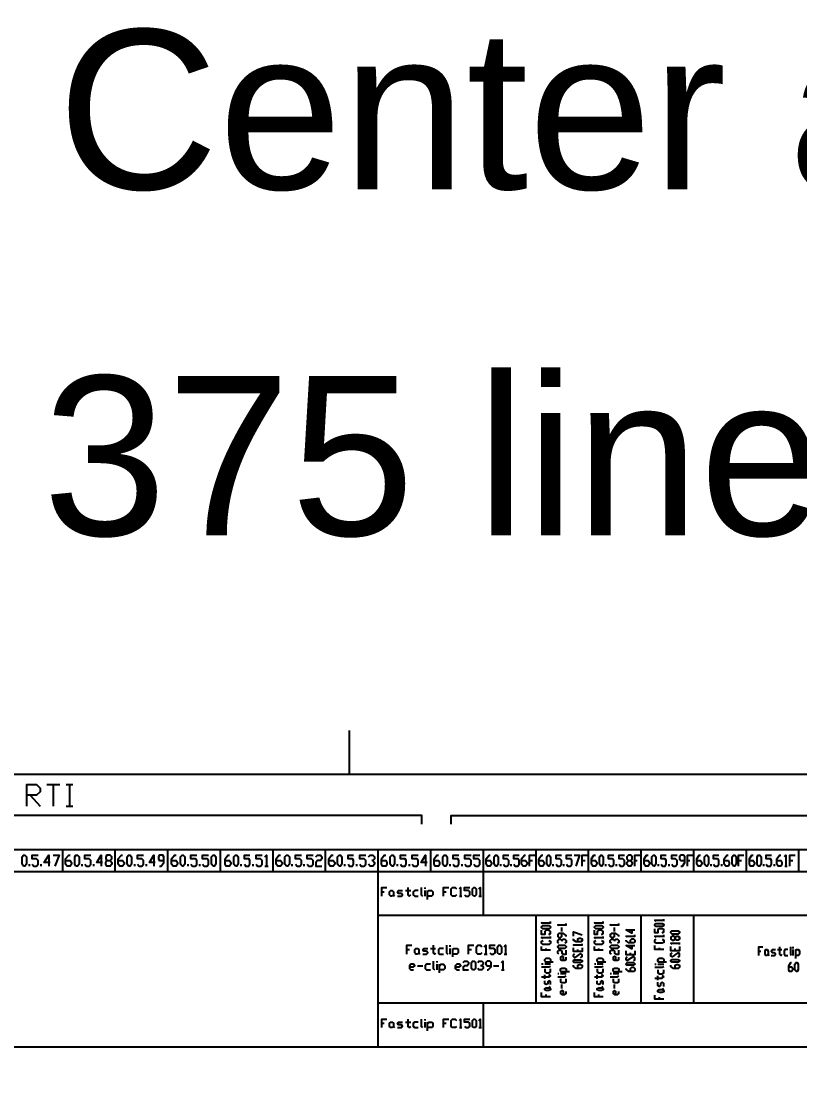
# Model space of a CAD drawing. Header units: millimetres. Extents: x -45 to 90, y -17 to 16.
# Drawn here: x 27.73 to 36.62, y 4.16 to 16.23 of the extents above; entities that cross this region are included whole.
import ezdxf

# ---------------------------------------------------------------- set-up
doc = ezdxf.new("R2010")
doc.units = ezdxf.units.MM
doc.layers.add('PDF_Geometry', color=7, linetype='Continuous')
doc.styles.get("Standard").update_dxf_attribs({"font": 'arial.ttf'})

msp = doc.modelspace()

# ---------------------------------------------------------------- linework, layer by layer
at = {"layer": 'PDF_Geometry', "lineweight": 25}
for points in [[(31.475, 8.137), (31.475, 7.637)], [(27.798, 7.275), (27.798, 7.523), (27.908, 7.523), (27.949, 7.481), (27.949, 7.44), (27.908, 7.399), (27.798, 7.399)], [(28.023, 7.523), (28.174, 7.523)], [(28.096, 7.523), (28.096, 7.275)], [(28.247, 7.523), (28.321, 7.523)], [(28.284, 7.523), (28.284, 7.275)], [(27.835, 7.399), (27.949, 7.275)], [(28.247, 7.275), (28.321, 7.275)], [(32.304, 7.069), (32.304, 7.17), (16.787, 7.17), (16.787, 7.069)], [(32.639, 7.069), (32.639, 7.17), (41.977, 7.17), (41.977, 7.069)], [(-3.599, 4.529), (-3.599, 6.78), (-0.601, 6.78), (-0.601, 6.528), (-4.199, 6.528), (-4.199, 4.529), (49.201, 4.529), (53.4, 4.529), (53.4, 4.282), (49.201, 4.282), (49.201, 4.529)], [(28.202, 6.78), (28.202, 6.528)], [(28.802, 6.78), (28.802, 6.528)], [(29.403, 6.78), (29.403, 6.528)], [(30.003, 6.78), (30.003, 6.528)], [(30.604, 6.78), (30.604, 6.528)], [(31.2, 6.78), (31.2, 6.528)], [(31.8, 6.78), (31.8, 6.528), (31.8, 4.529)], [(32.401, 6.78), (32.401, 6.528)], [(33.001, 6.78), (33.001, 6.028)], [(33.602, 6.78), (33.602, 6.528)], [(34.202, 6.78), (34.202, 6.528)], [(34.803, 6.78), (34.803, 6.528)], [(35.403, 6.78), (35.403, 6.528)], [(36.004, 6.78), (36.004, 6.528)], [(36.6, 6.78), (36.6, 6.528)], [(27.858, 6.615), (27.876, 6.592), (27.908, 6.592), (27.926, 6.615), (27.926, 6.656), (27.908, 6.674), (27.858, 6.674), (27.858, 6.716), (27.926, 6.716)], [(28.064, 6.633), (27.995, 6.633), (28.046, 6.716), (28.046, 6.592)], [(28.096, 6.716), (28.165, 6.716), (28.114, 6.592)], [(28.238, 6.656), (28.289, 6.656), (28.307, 6.633), (28.307, 6.615), (28.289, 6.592), (28.257, 6.592), (28.238, 6.615), (28.238, 6.674), (28.275, 6.716), (28.289, 6.716)], [(28.458, 6.615), (28.477, 6.592), (28.509, 6.592), (28.527, 6.615), (28.527, 6.656), (28.509, 6.674), (28.458, 6.674), (28.458, 6.716), (28.527, 6.716)], [(28.66, 6.633), (28.596, 6.633), (28.646, 6.716), (28.646, 6.592)], [(28.747, 6.656), (28.765, 6.633), (28.765, 6.615), (28.747, 6.592), (28.71, 6.592), (28.697, 6.615), (28.697, 6.633), (28.71, 6.656), (28.747, 6.656), (28.765, 6.674), (28.765, 6.697), (28.747, 6.716), (28.71, 6.716), (28.697, 6.697), (28.697, 6.674), (28.71, 6.656)], [(28.839, 6.656), (28.889, 6.656), (28.907, 6.633), (28.907, 6.615), (28.889, 6.592), (28.857, 6.592), (28.839, 6.615), (28.839, 6.674), (28.875, 6.716), (28.889, 6.716)], [(29.059, 6.615), (29.077, 6.592), (29.109, 6.592), (29.127, 6.615), (29.127, 6.656), (29.109, 6.674), (29.059, 6.674), (29.059, 6.716), (29.127, 6.716)], [(29.26, 6.633), (29.196, 6.633), (29.247, 6.716), (29.247, 6.592)], [(29.311, 6.592), (29.329, 6.592), (29.361, 6.633), (29.361, 6.697), (29.348, 6.716), (29.311, 6.716), (29.297, 6.697), (29.297, 6.674), (29.311, 6.656), (29.361, 6.656)], [(29.448, 6.656), (29.499, 6.656), (29.517, 6.633), (29.517, 6.615), (29.499, 6.592), (29.467, 6.592), (29.448, 6.615), (29.448, 6.674), (29.48, 6.716), (29.499, 6.716)], [(29.668, 6.615), (29.687, 6.592), (29.719, 6.592), (29.737, 6.615), (29.737, 6.656), (29.719, 6.674), (29.668, 6.674), (29.668, 6.716), (29.737, 6.716)], [(29.801, 6.615), (29.82, 6.592), (29.852, 6.592), (29.87, 6.615), (29.87, 6.656), (29.852, 6.674), (29.801, 6.674), (29.801, 6.716), (29.87, 6.716)], [(30.058, 6.656), (30.108, 6.656), (30.122, 6.633), (30.122, 6.615), (30.108, 6.592), (30.072, 6.592), (30.058, 6.615), (30.058, 6.674), (30.09, 6.716), (30.108, 6.716)], [(30.278, 6.615), (30.292, 6.592), (30.329, 6.592), (30.342, 6.615), (30.342, 6.656), (30.329, 6.674), (30.278, 6.674), (30.278, 6.716), (30.342, 6.716)], [(30.411, 6.615), (30.429, 6.592), (30.461, 6.592), (30.48, 6.615), (30.48, 6.656), (30.461, 6.674), (30.411, 6.674), (30.411, 6.716), (30.48, 6.716)], [(30.512, 6.697), (30.53, 6.716), (30.53, 6.592)], [(30.64, 6.656), (30.691, 6.656), (30.709, 6.633), (30.709, 6.615), (30.691, 6.592), (30.659, 6.592), (30.64, 6.615), (30.64, 6.674), (30.672, 6.716), (30.691, 6.716)], [(30.86, 6.615), (30.879, 6.592), (30.911, 6.592), (30.929, 6.615), (30.929, 6.656), (30.911, 6.674), (30.86, 6.674), (30.86, 6.716), (30.929, 6.716)], [(30.993, 6.615), (31.012, 6.592), (31.044, 6.592), (31.062, 6.615), (31.062, 6.656), (31.044, 6.674), (30.993, 6.674), (30.993, 6.716), (31.062, 6.716)], [(31.094, 6.697), (31.112, 6.716), (31.145, 6.716), (31.163, 6.697), (31.163, 6.674), (31.145, 6.656), (31.112, 6.656), (31.094, 6.633), (31.094, 6.592), (31.163, 6.592)], [(31.241, 6.656), (31.291, 6.656), (31.31, 6.633), (31.31, 6.615), (31.291, 6.592), (31.259, 6.592), (31.241, 6.615), (31.241, 6.674), (31.273, 6.716), (31.291, 6.716)], [(31.461, 6.615), (31.475, 6.592), (31.511, 6.592), (31.525, 6.615), (31.525, 6.656), (31.511, 6.674), (31.461, 6.674), (31.461, 6.716), (31.525, 6.716)], [(31.594, 6.615), (31.612, 6.592), (31.644, 6.592), (31.663, 6.615), (31.663, 6.656), (31.644, 6.674), (31.594, 6.674), (31.594, 6.716), (31.663, 6.716)], [(31.695, 6.697), (31.713, 6.716), (31.745, 6.716), (31.763, 6.697), (31.763, 6.674), (31.745, 6.656), (31.731, 6.656)], [(31.745, 6.656), (31.763, 6.633), (31.763, 6.615), (31.745, 6.592), (31.713, 6.592), (31.695, 6.615)], [(31.841, 6.656), (31.892, 6.656), (31.905, 6.633), (31.905, 6.615), (31.892, 6.592), (31.855, 6.592), (31.841, 6.615), (31.841, 6.674), (31.873, 6.716), (31.892, 6.716)], [(32.061, 6.615), (32.075, 6.592), (32.112, 6.592), (32.126, 6.615), (32.126, 6.656), (32.112, 6.674), (32.061, 6.674), (32.061, 6.716), (32.126, 6.716)], [(32.194, 6.615), (32.213, 6.592), (32.245, 6.592), (32.263, 6.615), (32.263, 6.656), (32.245, 6.674), (32.194, 6.674), (32.194, 6.716), (32.263, 6.716)], [(32.364, 6.633), (32.295, 6.633), (32.346, 6.716), (32.346, 6.592)], [(32.442, 6.656), (32.492, 6.656), (32.506, 6.633), (32.506, 6.615), (32.492, 6.592), (32.456, 6.592), (32.442, 6.615), (32.442, 6.674), (32.474, 6.716), (32.492, 6.716)], [(32.662, 6.615), (32.676, 6.592), (32.712, 6.592), (32.726, 6.615), (32.726, 6.656), (32.712, 6.674), (32.662, 6.674), (32.662, 6.716), (32.726, 6.716)], [(32.795, 6.615), (32.813, 6.592), (32.845, 6.592), (32.864, 6.615), (32.864, 6.656), (32.845, 6.674), (32.795, 6.674), (32.795, 6.716), (32.864, 6.716)], [(32.896, 6.615), (32.914, 6.592), (32.946, 6.592), (32.964, 6.615), (32.964, 6.656), (32.946, 6.674), (32.896, 6.674), (32.896, 6.716), (32.964, 6.716)], [(33.038, 6.656), (33.084, 6.656), (33.097, 6.633), (33.097, 6.615), (33.084, 6.592), (33.051, 6.592), (33.038, 6.615), (33.038, 6.674), (33.07, 6.716), (33.084, 6.716)], [(33.235, 6.615), (33.249, 6.592), (33.276, 6.592), (33.294, 6.615), (33.294, 6.656), (33.276, 6.674), (33.235, 6.674), (33.235, 6.716), (33.294, 6.716)], [(33.354, 6.615), (33.368, 6.592), (33.4, 6.592), (33.414, 6.615), (33.414, 6.656), (33.4, 6.674), (33.354, 6.674), (33.354, 6.716), (33.414, 6.716)], [(33.441, 6.656), (33.487, 6.656), (33.505, 6.633), (33.505, 6.615), (33.487, 6.592), (33.459, 6.592), (33.441, 6.615), (33.441, 6.674), (33.473, 6.716), (33.487, 6.716)], [(33.533, 6.592), (33.533, 6.716), (33.592, 6.716)], [(33.533, 6.656), (33.565, 6.656)], [(33.638, 6.656), (33.684, 6.656), (33.698, 6.633), (33.698, 6.615), (33.684, 6.592), (33.652, 6.592), (33.638, 6.615), (33.638, 6.674), (33.67, 6.716), (33.684, 6.716)], [(33.835, 6.615), (33.849, 6.592), (33.877, 6.592), (33.895, 6.615), (33.895, 6.656), (33.877, 6.674), (33.835, 6.674), (33.835, 6.716), (33.895, 6.716)], [(33.955, 6.615), (33.968, 6.592), (34, 6.592), (34.014, 6.615), (34.014, 6.656), (34, 6.674), (33.955, 6.674), (33.955, 6.716), (34.014, 6.716)], [(34.042, 6.716), (34.101, 6.716), (34.06, 6.592)], [(34.133, 6.592), (34.133, 6.716), (34.193, 6.716)], [(34.133, 6.656), (34.165, 6.656)], [(34.239, 6.656), (34.285, 6.656), (34.298, 6.633), (34.298, 6.615), (34.285, 6.592), (34.253, 6.592), (34.239, 6.615), (34.239, 6.674), (34.266, 6.716), (34.285, 6.716)], [(34.431, 6.615), (34.45, 6.592), (34.477, 6.592), (34.495, 6.615), (34.495, 6.656), (34.477, 6.674), (34.431, 6.674), (34.431, 6.716), (34.495, 6.716)], [(34.555, 6.615), (34.569, 6.592), (34.596, 6.592), (34.615, 6.615), (34.615, 6.656), (34.596, 6.674), (34.555, 6.674), (34.555, 6.716), (34.615, 6.716)], [(34.688, 6.656), (34.702, 6.633), (34.702, 6.615), (34.688, 6.592), (34.661, 6.592), (34.642, 6.615), (34.642, 6.633), (34.661, 6.656), (34.688, 6.656), (34.702, 6.674), (34.702, 6.697), (34.688, 6.716), (34.661, 6.716), (34.642, 6.697), (34.642, 6.674), (34.661, 6.656)], [(34.734, 6.592), (34.734, 6.716), (34.793, 6.716)], [(34.734, 6.656), (34.761, 6.656)], [(34.839, 6.656), (34.885, 6.656), (34.899, 6.633), (34.899, 6.615), (34.885, 6.592), (34.853, 6.592), (34.839, 6.615), (34.839, 6.674), (34.867, 6.716), (34.885, 6.716)], [(35.032, 6.615), (35.05, 6.592), (35.078, 6.592), (35.091, 6.615), (35.091, 6.656), (35.078, 6.674), (35.032, 6.674), (35.032, 6.716), (35.091, 6.716)], [(35.156, 6.615), (35.169, 6.592), (35.197, 6.592), (35.215, 6.615), (35.215, 6.656), (35.197, 6.674), (35.156, 6.674), (35.156, 6.716), (35.215, 6.716)], [(35.256, 6.592), (35.275, 6.592), (35.302, 6.633), (35.302, 6.697), (35.289, 6.716), (35.256, 6.716), (35.243, 6.697), (35.243, 6.674), (35.256, 6.656), (35.302, 6.656)], [(35.334, 6.592), (35.334, 6.716), (35.394, 6.716)], [(35.334, 6.656), (35.362, 6.656)], [(35.44, 6.656), (35.481, 6.656), (35.499, 6.633), (35.499, 6.615), (35.481, 6.592), (35.454, 6.592), (35.44, 6.615), (35.44, 6.674), (35.467, 6.716), (35.481, 6.716)], [(35.632, 6.615), (35.646, 6.592), (35.678, 6.592), (35.692, 6.615), (35.692, 6.656), (35.678, 6.674), (35.632, 6.674), (35.632, 6.716), (35.692, 6.716)], [(35.752, 6.656), (35.797, 6.656), (35.811, 6.633), (35.811, 6.615), (35.797, 6.592), (35.77, 6.592), (35.752, 6.615), (35.752, 6.674), (35.784, 6.716), (35.797, 6.716)], [(35.916, 6.592), (35.916, 6.716), (35.976, 6.716)], [(35.916, 6.656), (35.949, 6.656)], [(36.04, 6.656), (36.082, 6.656), (36.1, 6.633), (36.1, 6.615), (36.082, 6.592), (36.054, 6.592), (36.04, 6.615), (36.04, 6.674), (36.068, 6.716), (36.082, 6.716)], [(36.233, 6.615), (36.247, 6.592), (36.279, 6.592), (36.292, 6.615), (36.292, 6.656), (36.279, 6.674), (36.233, 6.674), (36.233, 6.716), (36.292, 6.716)], [(36.352, 6.656), (36.398, 6.656), (36.412, 6.633), (36.412, 6.615), (36.398, 6.592), (36.37, 6.592), (36.352, 6.615), (36.352, 6.674), (36.384, 6.716), (36.398, 6.716)], [(36.444, 6.697), (36.457, 6.716), (36.457, 6.592)], [(36.503, 6.592), (36.503, 6.716), (36.563, 6.716)], [(36.503, 6.656), (36.535, 6.656)], [(27.826, 6.592), (27.826, 6.615)], [(27.959, 6.592), (27.959, 6.615)], [(28.426, 6.592), (28.426, 6.615)], [(28.559, 6.592), (28.559, 6.615)], [(29.027, 6.592), (29.027, 6.615)], [(29.16, 6.592), (29.16, 6.615)], [(29.636, 6.592), (29.636, 6.615)], [(29.769, 6.592), (29.769, 6.615)], [(30.241, 6.592), (30.241, 6.615)], [(30.379, 6.592), (30.379, 6.615)], [(30.512, 6.592), (30.549, 6.592)], [(30.824, 6.592), (30.824, 6.615)], [(30.961, 6.592), (30.961, 6.615)], [(31.424, 6.592), (31.424, 6.615)], [(31.562, 6.592), (31.562, 6.615)], [(32.025, 6.592), (32.025, 6.615)], [(32.162, 6.592), (32.162, 6.615)], [(32.625, 6.592), (32.625, 6.615)], [(32.763, 6.592), (32.763, 6.615)], [(33.203, 6.592), (33.203, 6.615)], [(33.322, 6.592), (33.322, 6.615)], [(33.803, 6.592), (33.803, 6.615)], [(33.922, 6.592), (33.922, 6.615)], [(34.404, 6.592), (34.404, 6.615)], [(34.523, 6.592), (34.523, 6.615)], [(35.004, 6.592), (35.004, 6.615)], [(35.124, 6.592), (35.124, 6.615)], [(35.605, 6.592), (35.605, 6.615)], [(35.724, 6.592), (35.724, 6.615)], [(36.205, 6.592), (36.205, 6.615)], [(36.325, 6.592), (36.325, 6.615)], [(36.444, 6.592), (36.471, 6.592)], [(31.846, 6.248), (31.846, 6.349), (31.905, 6.349)], [(31.846, 6.299), (31.873, 6.299)], [(32.025, 6.248), (32.07, 6.248), (32.084, 6.262), (32.07, 6.28), (32.038, 6.28), (32.025, 6.299), (32.038, 6.312), (32.084, 6.312)], [(32.116, 6.312), (32.176, 6.312)], [(32.144, 6.349), (32.144, 6.262), (32.158, 6.248), (32.176, 6.262)], [(32.263, 6.312), (32.222, 6.312), (32.203, 6.299), (32.203, 6.262), (32.222, 6.248), (32.263, 6.248)], [(32.295, 6.349), (32.295, 6.262), (32.309, 6.248)], [(32.341, 6.331), (32.341, 6.349)], [(32.341, 6.248), (32.341, 6.312)], [(32.368, 6.212), (32.368, 6.312)], [(32.368, 6.299), (32.387, 6.312), (32.414, 6.312), (32.428, 6.299), (32.428, 6.262), (32.414, 6.248), (32.368, 6.248)], [(32.552, 6.248), (32.552, 6.349), (32.611, 6.349)], [(32.552, 6.299), (32.579, 6.299)], [(32.699, 6.262), (32.685, 6.248), (32.653, 6.248), (32.639, 6.262), (32.639, 6.331), (32.653, 6.349), (32.685, 6.349), (32.699, 6.331)], [(32.731, 6.331), (32.744, 6.349), (32.744, 6.248)], [(32.79, 6.262), (32.804, 6.248), (32.836, 6.248), (32.85, 6.262), (32.85, 6.299), (32.836, 6.312), (32.79, 6.312), (32.79, 6.349), (32.85, 6.349)], [(32.955, 6.331), (32.969, 6.349), (32.969, 6.248)], [(31.979, 6.262), (31.993, 6.248)], [(32.731, 6.248), (32.758, 6.248)], [(32.955, 6.248), (32.983, 6.248)], [(43.801, 6.028), (31.8, 6.028)], [(33.602, 6.028), (33.602, 5.029)], [(33.689, 5.936), (33.67, 5.946), (33.771, 5.946)], [(33.771, 5.936), (33.771, 5.959)], [(33.867, 5.914), (33.854, 5.923), (33.95, 5.923)], [(33.95, 5.914), (33.95, 5.936)], [(34.202, 6.028), (34.202, 5.029)], [(34.289, 5.936), (34.271, 5.946), (34.372, 5.946)], [(34.372, 5.936), (34.372, 5.959)], [(34.468, 5.914), (34.45, 5.923), (34.551, 5.923)], [(34.551, 5.914), (34.551, 5.936)], [(34.803, 6.028), (34.803, 5.029)], [(34.977, 5.964), (34.963, 5.973), (35.064, 5.973)], [(35.064, 5.964), (35.064, 5.987)], [(35.403, 6.028), (35.403, 5.029)], [(33.753, 5.813), (33.771, 5.822), (33.771, 5.845), (33.753, 5.859), (33.721, 5.859), (33.707, 5.845), (33.707, 5.813), (33.67, 5.813), (33.67, 5.859)], [(33.95, 5.79), (33.95, 5.799), (33.918, 5.822), (33.867, 5.822), (33.854, 5.813), (33.854, 5.79), (33.867, 5.776), (33.886, 5.776), (33.9, 5.79), (33.9, 5.822)], [(33.9, 5.845), (33.9, 5.891)], [(34.033, 5.794), (34.033, 5.84), (34.133, 5.808)], [(34.353, 5.813), (34.372, 5.822), (34.372, 5.845), (34.353, 5.859), (34.321, 5.859), (34.303, 5.845), (34.303, 5.813), (34.271, 5.813), (34.271, 5.859)], [(34.551, 5.79), (34.551, 5.799), (34.518, 5.822), (34.468, 5.822), (34.45, 5.813), (34.45, 5.79), (34.468, 5.776), (34.486, 5.776), (34.5, 5.79), (34.5, 5.822)], [(34.5, 5.845), (34.5, 5.891)], [(34.697, 5.872), (34.697, 5.826), (34.633, 5.863), (34.734, 5.863)], [(34.647, 5.785), (34.633, 5.794), (34.734, 5.794)], [(34.734, 5.785), (34.734, 5.808)], [(35.046, 5.831), (35.064, 5.84), (35.064, 5.868), (35.046, 5.877), (35.014, 5.877), (34.995, 5.868), (34.995, 5.831), (34.963, 5.831), (34.963, 5.877)], [(34.977, 5.781), (34.963, 5.794), (35.064, 5.794)], [(35.064, 5.781), (35.064, 5.808)], [(35.192, 5.781), (35.211, 5.794), (35.224, 5.794), (35.243, 5.781), (35.243, 5.758), (35.224, 5.748), (35.211, 5.748), (35.192, 5.758), (35.192, 5.781), (35.174, 5.794), (35.16, 5.794), (35.142, 5.781), (35.142, 5.758), (35.16, 5.748), (35.174, 5.748), (35.192, 5.758)], [(32.13, 5.588), (32.13, 5.689), (32.19, 5.689)], [(32.433, 5.689), (32.433, 5.602), (32.446, 5.588), (32.46, 5.602)], [(32.584, 5.689), (32.584, 5.602), (32.598, 5.588)], [(32.625, 5.671), (32.625, 5.689)], [(32.836, 5.588), (32.836, 5.689), (32.896, 5.689)], [(32.987, 5.602), (32.974, 5.588), (32.941, 5.588), (32.928, 5.602), (32.928, 5.671), (32.941, 5.689), (32.974, 5.689), (32.987, 5.671)], [(33.015, 5.671), (33.033, 5.689), (33.033, 5.588)], [(33.079, 5.602), (33.093, 5.588), (33.12, 5.588), (33.139, 5.602), (33.139, 5.639), (33.12, 5.652), (33.079, 5.652), (33.079, 5.689), (33.139, 5.689)], [(33.244, 5.671), (33.258, 5.689), (33.258, 5.588)], [(33.689, 5.767), (33.67, 5.776), (33.771, 5.776)], [(33.753, 5.744), (33.771, 5.735), (33.771, 5.712), (33.753, 5.698), (33.689, 5.698), (33.67, 5.712), (33.67, 5.735), (33.689, 5.744)], [(33.771, 5.634), (33.67, 5.634), (33.67, 5.675)], [(33.771, 5.767), (33.771, 5.79)], [(33.867, 5.712), (33.854, 5.721), (33.854, 5.744), (33.867, 5.758), (33.886, 5.758), (33.9, 5.744), (33.9, 5.735)], [(33.9, 5.744), (33.918, 5.758), (33.936, 5.758), (33.95, 5.744), (33.95, 5.721), (33.936, 5.712)], [(34.083, 5.726), (34.083, 5.762), (34.097, 5.771), (34.115, 5.771), (34.133, 5.762), (34.133, 5.739), (34.115, 5.726), (34.065, 5.726), (34.033, 5.748), (34.033, 5.762)], [(34.046, 5.684), (34.033, 5.693), (34.133, 5.693)], [(34.133, 5.684), (34.133, 5.703)], [(34.289, 5.767), (34.271, 5.776), (34.372, 5.776)], [(34.353, 5.744), (34.372, 5.735), (34.372, 5.712), (34.353, 5.698), (34.289, 5.698), (34.271, 5.712), (34.271, 5.735), (34.289, 5.744)], [(34.372, 5.634), (34.271, 5.634), (34.271, 5.675)], [(34.372, 5.767), (34.372, 5.79)], [(34.468, 5.712), (34.45, 5.721), (34.45, 5.744), (34.468, 5.758), (34.486, 5.758), (34.5, 5.744), (34.5, 5.735)], [(34.5, 5.744), (34.518, 5.758), (34.537, 5.758), (34.551, 5.744), (34.551, 5.721), (34.537, 5.712)], [(34.683, 5.716), (34.683, 5.748), (34.697, 5.762), (34.716, 5.762), (34.734, 5.748), (34.734, 5.726), (34.716, 5.716), (34.665, 5.716), (34.633, 5.739), (34.633, 5.748)], [(34.697, 5.693), (34.697, 5.648), (34.633, 5.684), (34.734, 5.684)], [(35.046, 5.758), (35.064, 5.748), (35.064, 5.721), (35.046, 5.712), (34.977, 5.712), (34.963, 5.721), (34.963, 5.748), (34.977, 5.758)], [(35.064, 5.639), (34.963, 5.639), (34.963, 5.684)], [(35.16, 5.698), (35.142, 5.712), (35.243, 5.712)], [(35.243, 5.675), (35.243, 5.625), (35.142, 5.625), (35.142, 5.675)], [(35.243, 5.698), (35.243, 5.721)], [(32.13, 5.639), (32.162, 5.639)], [(32.268, 5.602), (32.281, 5.588)], [(32.313, 5.588), (32.355, 5.588), (32.373, 5.602), (32.355, 5.62), (32.327, 5.62), (32.313, 5.639), (32.327, 5.652), (32.373, 5.652)], [(32.401, 5.652), (32.46, 5.652)], [(32.552, 5.652), (32.506, 5.652), (32.492, 5.639), (32.492, 5.602), (32.506, 5.588), (32.552, 5.588)], [(32.625, 5.588), (32.625, 5.652)], [(32.657, 5.556), (32.657, 5.652)], [(32.657, 5.639), (32.671, 5.652), (32.703, 5.652), (32.717, 5.639), (32.717, 5.602), (32.703, 5.588), (32.657, 5.588)], [(32.836, 5.639), (32.868, 5.639)], [(33.015, 5.588), (33.047, 5.588)], [(33.244, 5.588), (33.272, 5.588)], [(33.721, 5.634), (33.721, 5.652)], [(33.867, 5.588), (33.854, 5.597), (33.854, 5.62), (33.867, 5.634), (33.886, 5.634), (33.9, 5.62), (33.9, 5.597), (33.918, 5.588), (33.95, 5.588), (33.95, 5.634)], [(33.918, 5.519), (33.918, 5.551), (33.9, 5.565), (33.886, 5.551), (33.886, 5.528), (33.9, 5.519), (33.936, 5.519), (33.95, 5.528), (33.95, 5.551)], [(34.133, 5.661), (34.133, 5.616), (34.033, 5.616), (34.033, 5.661)], [(34.115, 5.547), (34.133, 5.561), (34.133, 5.579), (34.115, 5.593), (34.046, 5.547), (34.033, 5.561), (34.033, 5.579), (34.046, 5.593)], [(34.083, 5.616), (34.083, 5.639)], [(34.321, 5.634), (34.321, 5.652)], [(34.468, 5.588), (34.45, 5.597), (34.45, 5.62), (34.468, 5.634), (34.486, 5.634), (34.5, 5.62), (34.5, 5.597), (34.518, 5.588), (34.551, 5.588), (34.551, 5.634)], [(34.518, 5.519), (34.518, 5.551), (34.5, 5.565), (34.486, 5.551), (34.486, 5.528), (34.5, 5.519), (34.537, 5.519), (34.551, 5.528), (34.551, 5.551)], [(34.734, 5.625), (34.734, 5.579), (34.633, 5.579), (34.633, 5.625)], [(34.716, 5.515), (34.734, 5.524), (34.734, 5.547), (34.716, 5.561), (34.647, 5.515), (34.633, 5.524), (34.633, 5.547), (34.647, 5.561)], [(34.683, 5.579), (34.683, 5.602)], [(35.014, 5.639), (35.014, 5.661)], [(35.224, 5.556), (35.243, 5.565), (35.243, 5.593), (35.224, 5.602), (35.16, 5.556), (35.142, 5.565), (35.142, 5.593), (35.16, 5.602)], [(35.192, 5.625), (35.192, 5.652)], [(36.146, 5.57), (36.146, 5.671), (36.192, 5.671)], [(36.146, 5.62), (36.169, 5.62)], [(36.256, 5.588), (36.265, 5.57)], [(36.288, 5.57), (36.325, 5.57), (36.338, 5.588), (36.325, 5.602), (36.302, 5.602), (36.288, 5.62), (36.302, 5.639), (36.338, 5.639)], [(36.361, 5.639), (36.412, 5.639)], [(36.384, 5.671), (36.384, 5.588), (36.398, 5.57), (36.412, 5.588)], [(36.48, 5.639), (36.444, 5.639), (36.435, 5.62), (36.435, 5.588), (36.444, 5.57), (36.48, 5.57)], [(36.508, 5.671), (36.508, 5.588), (36.517, 5.57)], [(36.54, 5.652), (36.54, 5.671)], [(36.54, 5.57), (36.54, 5.639)], [(36.568, 5.538), (36.568, 5.639)], [(36.568, 5.62), (36.577, 5.639), (36.6, 5.639), (36.613, 5.62), (36.613, 5.588), (36.6, 5.57), (36.568, 5.57)], [(32.162, 5.441), (32.208, 5.441), (32.222, 5.455), (32.208, 5.473), (32.176, 5.473), (32.162, 5.455), (32.162, 5.423), (32.176, 5.409), (32.208, 5.409)], [(32.254, 5.455), (32.313, 5.455)], [(32.401, 5.473), (32.355, 5.473), (32.341, 5.455), (32.341, 5.423), (32.355, 5.409), (32.401, 5.409)], [(32.433, 5.506), (32.433, 5.423), (32.446, 5.409)], [(32.478, 5.492), (32.478, 5.506)], [(32.478, 5.409), (32.478, 5.473)], [(32.506, 5.373), (32.506, 5.473)], [(32.506, 5.455), (32.52, 5.473), (32.552, 5.473), (32.566, 5.455), (32.566, 5.423), (32.552, 5.409), (32.506, 5.409)], [(32.685, 5.441), (32.731, 5.441), (32.749, 5.455), (32.731, 5.473), (32.703, 5.473), (32.685, 5.455), (32.685, 5.423), (32.703, 5.409), (32.731, 5.409)], [(32.776, 5.492), (32.79, 5.506), (32.822, 5.506), (32.836, 5.492), (32.836, 5.473), (32.822, 5.455), (32.79, 5.455), (32.776, 5.441), (32.776, 5.409), (32.836, 5.409)], [(32.941, 5.492), (32.955, 5.506), (32.987, 5.506), (33.001, 5.492), (33.001, 5.473), (32.987, 5.455), (32.974, 5.455)], [(32.987, 5.455), (33.001, 5.441), (33.001, 5.423), (32.987, 5.409), (32.955, 5.409), (32.941, 5.423)], [(33.047, 5.409), (33.061, 5.409), (33.093, 5.441), (33.093, 5.492), (33.079, 5.506), (33.047, 5.506), (33.033, 5.492), (33.033, 5.473), (33.047, 5.455), (33.093, 5.455)], [(33.12, 5.455), (33.18, 5.455)], [(33.212, 5.492), (33.226, 5.506), (33.226, 5.409)], [(33.689, 5.473), (33.67, 5.473)], [(33.67, 5.441), (33.753, 5.441), (33.771, 5.451)], [(33.721, 5.496), (33.707, 5.51), (33.707, 5.528), (33.721, 5.542), (33.753, 5.542), (33.771, 5.528), (33.771, 5.496)], [(33.803, 5.496), (33.707, 5.496)], [(33.771, 5.473), (33.707, 5.473)], [(34.083, 5.423), (34.083, 5.46), (34.097, 5.469), (34.115, 5.469), (34.133, 5.46), (34.133, 5.437), (34.115, 5.423), (34.065, 5.423), (34.033, 5.446), (34.033, 5.46)], [(34.289, 5.473), (34.271, 5.473)], [(34.271, 5.441), (34.353, 5.441), (34.372, 5.451)], [(34.321, 5.496), (34.303, 5.51), (34.303, 5.528), (34.321, 5.542), (34.353, 5.542), (34.372, 5.528), (34.372, 5.496)], [(34.404, 5.496), (34.303, 5.496)], [(34.372, 5.473), (34.303, 5.473)], [(34.683, 5.391), (34.683, 5.423), (34.697, 5.437), (34.716, 5.437), (34.734, 5.423), (34.734, 5.4), (34.716, 5.391), (34.665, 5.391), (34.633, 5.414), (34.633, 5.423)], [(34.977, 5.469), (34.963, 5.469)], [(34.963, 5.437), (35.046, 5.437), (35.064, 5.446)], [(35.014, 5.496), (34.995, 5.506), (34.995, 5.528), (35.014, 5.542), (35.046, 5.542), (35.064, 5.528), (35.064, 5.496)], [(35.096, 5.496), (34.995, 5.496)], [(35.064, 5.469), (34.995, 5.469)], [(35.192, 5.423), (35.192, 5.46), (35.211, 5.469), (35.224, 5.469), (35.243, 5.46), (35.243, 5.437), (35.224, 5.423), (35.174, 5.423), (35.142, 5.446), (35.142, 5.46)], [(36.489, 5.441), (36.522, 5.441), (36.535, 5.423), (36.535, 5.409), (36.522, 5.391), (36.499, 5.391), (36.489, 5.409), (36.489, 5.455), (36.513, 5.492), (36.522, 5.492)], [(33.212, 5.409), (33.244, 5.409)], [(33.67, 5.327), (33.753, 5.327), (33.771, 5.34), (33.753, 5.35)], [(33.707, 5.418), (33.707, 5.386), (33.721, 5.373), (33.753, 5.373), (33.771, 5.386), (33.771, 5.418)], [(33.707, 5.304), (33.707, 5.35)], [(33.867, 5.363), (33.854, 5.363)], [(33.854, 5.327), (33.936, 5.327), (33.95, 5.34)], [(33.9, 5.386), (33.886, 5.396), (33.886, 5.418), (33.9, 5.428), (33.936, 5.428), (33.95, 5.418), (33.95, 5.386)], [(33.987, 5.386), (33.886, 5.386)], [(33.95, 5.363), (33.886, 5.363)], [(34.271, 5.327), (34.353, 5.327), (34.372, 5.34), (34.353, 5.35)], [(34.303, 5.418), (34.303, 5.386), (34.321, 5.373), (34.353, 5.373), (34.372, 5.386), (34.372, 5.418)], [(34.303, 5.304), (34.303, 5.35)], [(34.468, 5.363), (34.45, 5.363)], [(34.45, 5.327), (34.537, 5.327), (34.551, 5.34)], [(34.5, 5.386), (34.486, 5.396), (34.486, 5.418), (34.5, 5.428), (34.537, 5.428), (34.551, 5.418), (34.551, 5.386)], [(34.587, 5.386), (34.486, 5.386)], [(34.551, 5.363), (34.486, 5.363)], [(34.963, 5.313), (35.046, 5.313), (35.064, 5.327), (35.046, 5.34)], [(34.995, 5.409), (34.995, 5.373), (35.014, 5.363), (35.046, 5.363), (35.064, 5.373), (35.064, 5.409)], [(34.995, 5.29), (34.995, 5.34)], [(33.771, 5.24), (33.771, 5.272), (33.753, 5.281), (33.739, 5.272), (33.739, 5.249), (33.721, 5.24), (33.707, 5.249), (33.707, 5.281)], [(33.753, 5.203), (33.771, 5.217)], [(33.886, 5.304), (33.886, 5.272), (33.9, 5.263), (33.936, 5.263), (33.95, 5.272), (33.95, 5.304)], [(33.9, 5.194), (33.9, 5.24)], [(34.372, 5.24), (34.372, 5.272), (34.353, 5.281), (34.34, 5.272), (34.34, 5.249), (34.321, 5.24), (34.303, 5.249), (34.303, 5.281)], [(34.353, 5.203), (34.372, 5.217)], [(34.486, 5.304), (34.486, 5.272), (34.5, 5.263), (34.537, 5.263), (34.551, 5.272), (34.551, 5.304)], [(34.5, 5.194), (34.5, 5.24)], [(35.064, 5.217), (35.064, 5.253), (35.046, 5.267), (35.027, 5.253), (35.027, 5.23), (35.014, 5.217), (34.995, 5.23), (34.995, 5.267)], [(35.046, 5.185), (35.064, 5.194)], [(33.771, 5.102), (33.67, 5.102), (33.67, 5.148)], [(33.721, 5.102), (33.721, 5.125)], [(33.918, 5.125), (33.918, 5.162), (33.9, 5.171), (33.886, 5.162), (33.886, 5.139), (33.9, 5.125), (33.936, 5.125), (33.95, 5.139), (33.95, 5.162)], [(34.372, 5.102), (34.271, 5.102), (34.271, 5.148)], [(34.321, 5.102), (34.321, 5.125)], [(34.518, 5.125), (34.518, 5.162), (34.5, 5.171), (34.486, 5.162), (34.486, 5.139), (34.5, 5.125), (34.537, 5.125), (34.551, 5.139), (34.551, 5.162)], [(35.064, 5.075), (34.963, 5.075), (34.963, 5.12)], [(35.014, 5.075), (35.014, 5.098)], [(43.801, 5.029), (31.8, 5.029)], [(33.001, 5.029), (33.001, 4.529)], [(31.846, 4.749), (31.846, 4.845), (31.905, 4.845)], [(32.144, 4.845), (32.144, 4.763), (32.158, 4.749), (32.176, 4.763)], [(32.295, 4.845), (32.295, 4.763), (32.309, 4.749)], [(32.341, 4.832), (32.341, 4.845)], [(32.552, 4.749), (32.552, 4.845), (32.611, 4.845)], [(32.699, 4.763), (32.685, 4.749), (32.653, 4.749), (32.639, 4.763), (32.639, 4.832), (32.653, 4.845), (32.685, 4.845), (32.699, 4.832)], [(32.731, 4.832), (32.744, 4.845), (32.744, 4.749)], [(32.79, 4.763), (32.804, 4.749), (32.836, 4.749), (32.85, 4.763), (32.85, 4.8), (32.836, 4.813), (32.79, 4.813), (32.79, 4.845), (32.85, 4.845)], [(32.955, 4.832), (32.969, 4.845), (32.969, 4.749)], [(31.846, 4.8), (31.873, 4.8)], [(31.979, 4.763), (31.993, 4.749)], [(32.025, 4.749), (32.07, 4.749), (32.084, 4.763), (32.07, 4.781), (32.038, 4.781), (32.025, 4.8), (32.038, 4.813), (32.084, 4.813)], [(32.116, 4.813), (32.176, 4.813)], [(32.263, 4.813), (32.222, 4.813), (32.203, 4.8), (32.203, 4.763), (32.222, 4.749), (32.263, 4.749)], [(32.341, 4.749), (32.341, 4.813)], [(32.368, 4.712), (32.368, 4.813)], [(32.368, 4.8), (32.387, 4.813), (32.414, 4.813), (32.428, 4.8), (32.428, 4.763), (32.414, 4.749), (32.368, 4.749)], [(32.552, 4.8), (32.579, 4.8)], [(32.731, 4.749), (32.758, 4.749)], [(32.955, 4.749), (32.983, 4.749)]]:
    msp.add_lwpolyline(points, dxfattribs=at)
for points in [[(-44.127, 7.637), (-44.127, -6.207), (89.377, -6.207), (89.377, 7.637)], [(-1.201, 6.528), (-1.201, 6.78), (53.4, 6.78), (53.4, 6.528), (0, 6.528)], [(27.757, 6.592), (27.743, 6.615), (27.743, 6.697), (27.757, 6.716), (27.775, 6.716), (27.794, 6.697), (27.794, 6.615), (27.775, 6.592)], [(28.357, 6.592), (28.344, 6.615), (28.344, 6.697), (28.357, 6.716), (28.376, 6.716), (28.394, 6.697), (28.394, 6.615), (28.376, 6.592)], [(28.958, 6.592), (28.94, 6.615), (28.94, 6.697), (28.958, 6.716), (28.976, 6.716), (28.99, 6.697), (28.99, 6.615), (28.976, 6.592)], [(29.568, 6.592), (29.549, 6.615), (29.549, 6.697), (29.568, 6.716), (29.581, 6.716), (29.6, 6.697), (29.6, 6.615), (29.581, 6.592)], [(29.921, 6.592), (29.902, 6.615), (29.902, 6.697), (29.921, 6.716), (29.939, 6.716), (29.953, 6.697), (29.953, 6.615), (29.939, 6.592)], [(30.177, 6.592), (30.159, 6.615), (30.159, 6.697), (30.177, 6.716), (30.191, 6.716), (30.209, 6.697), (30.209, 6.615), (30.191, 6.592)], [(30.759, 6.592), (30.741, 6.615), (30.741, 6.697), (30.759, 6.716), (30.773, 6.716), (30.792, 6.697), (30.792, 6.615), (30.773, 6.592)], [(31.36, 6.592), (31.342, 6.615), (31.342, 6.697), (31.36, 6.716), (31.374, 6.716), (31.392, 6.697), (31.392, 6.615), (31.374, 6.592)], [(31.96, 6.592), (31.942, 6.615), (31.942, 6.697), (31.96, 6.716), (31.974, 6.716), (31.993, 6.697), (31.993, 6.615), (31.974, 6.592)], [(32.556, 6.592), (32.543, 6.615), (32.543, 6.697), (32.556, 6.716), (32.575, 6.716), (32.593, 6.697), (32.593, 6.615), (32.575, 6.592)], [(33.143, 6.592), (33.129, 6.615), (33.129, 6.697), (33.143, 6.716), (33.157, 6.716), (33.175, 6.697), (33.175, 6.615), (33.157, 6.592)], [(33.744, 6.592), (33.73, 6.615), (33.73, 6.697), (33.744, 6.716), (33.757, 6.716), (33.771, 6.697), (33.771, 6.615), (33.757, 6.592)], [(34.344, 6.592), (34.33, 6.615), (34.33, 6.697), (34.344, 6.716), (34.358, 6.716), (34.372, 6.697), (34.372, 6.615), (34.358, 6.592)], [(34.945, 6.592), (34.926, 6.615), (34.926, 6.697), (34.945, 6.716), (34.958, 6.716), (34.972, 6.697), (34.972, 6.615), (34.958, 6.592)], [(35.545, 6.592), (35.527, 6.615), (35.527, 6.697), (35.545, 6.716), (35.559, 6.716), (35.573, 6.697), (35.573, 6.615), (35.559, 6.592)], [(35.857, 6.592), (35.843, 6.615), (35.843, 6.697), (35.857, 6.716), (35.875, 6.716), (35.889, 6.697), (35.889, 6.615), (35.875, 6.592)], [(36.141, 6.592), (36.127, 6.615), (36.127, 6.697), (36.141, 6.716), (36.16, 6.716), (36.173, 6.697), (36.173, 6.615), (36.16, 6.592)], [(31.965, 6.248), (31.951, 6.248), (31.933, 6.262), (31.933, 6.299), (31.951, 6.312), (31.965, 6.312), (31.979, 6.299), (31.979, 6.262)], [(32.896, 6.248), (32.882, 6.262), (32.882, 6.331), (32.896, 6.349), (32.909, 6.349), (32.923, 6.331), (32.923, 6.262), (32.909, 6.248)], [(33.771, 5.891), (33.753, 5.877), (33.689, 5.877), (33.67, 5.891), (33.67, 5.9), (33.689, 5.914), (33.753, 5.914), (33.771, 5.9)], [(34.372, 5.891), (34.353, 5.877), (34.289, 5.877), (34.271, 5.891), (34.271, 5.9), (34.289, 5.914), (34.353, 5.914), (34.372, 5.9)], [(35.064, 5.914), (35.046, 5.904), (34.977, 5.904), (34.963, 5.914), (34.963, 5.927), (34.977, 5.936), (35.046, 5.936), (35.064, 5.927)], [(35.243, 5.831), (35.224, 5.817), (35.16, 5.817), (35.142, 5.831), (35.142, 5.84), (35.16, 5.854), (35.224, 5.854), (35.243, 5.84)], [(33.18, 5.588), (33.166, 5.602), (33.166, 5.671), (33.18, 5.689), (33.198, 5.689), (33.212, 5.671), (33.212, 5.602), (33.198, 5.588)], [(33.95, 5.666), (33.936, 5.652), (33.867, 5.652), (33.854, 5.666), (33.854, 5.675), (33.867, 5.689), (33.936, 5.689), (33.95, 5.675)], [(34.551, 5.666), (34.537, 5.652), (34.468, 5.652), (34.45, 5.666), (34.45, 5.675), (34.468, 5.689), (34.537, 5.689), (34.551, 5.675)], [(32.254, 5.588), (32.236, 5.588), (32.222, 5.602), (32.222, 5.639), (32.236, 5.652), (32.254, 5.652), (32.268, 5.639), (32.268, 5.602)], [(36.242, 5.57), (36.228, 5.57), (36.219, 5.588), (36.219, 5.62), (36.228, 5.639), (36.242, 5.639), (36.256, 5.62), (36.256, 5.588)], [(32.882, 5.409), (32.868, 5.423), (32.868, 5.492), (32.882, 5.506), (32.896, 5.506), (32.914, 5.492), (32.914, 5.423), (32.896, 5.409)], [(34.133, 5.501), (34.115, 5.492), (34.046, 5.492), (34.033, 5.501), (34.033, 5.515), (34.046, 5.524), (34.115, 5.524), (34.133, 5.515)], [(34.734, 5.469), (34.716, 5.46), (34.647, 5.46), (34.633, 5.469), (34.633, 5.478), (34.647, 5.492), (34.716, 5.492), (34.734, 5.478)], [(35.243, 5.506), (35.224, 5.496), (35.16, 5.496), (35.142, 5.506), (35.142, 5.519), (35.16, 5.528), (35.224, 5.528), (35.243, 5.519)], [(36.572, 5.391), (36.558, 5.409), (36.558, 5.473), (36.572, 5.492), (36.586, 5.492), (36.595, 5.473), (36.595, 5.409), (36.586, 5.391)], [(33.771, 5.194), (33.771, 5.18), (33.753, 5.171), (33.721, 5.171), (33.707, 5.18), (33.707, 5.194), (33.721, 5.203), (33.753, 5.203)], [(34.372, 5.194), (34.372, 5.18), (34.353, 5.171), (34.321, 5.171), (34.303, 5.18), (34.303, 5.194), (34.321, 5.203), (34.353, 5.203)], [(35.064, 5.171), (35.064, 5.157), (35.046, 5.148), (35.014, 5.148), (34.995, 5.157), (34.995, 5.171), (35.014, 5.185), (35.046, 5.185)], [(32.896, 4.749), (32.882, 4.763), (32.882, 4.832), (32.896, 4.845), (32.909, 4.845), (32.923, 4.832), (32.923, 4.763), (32.909, 4.749)], [(31.965, 4.749), (31.951, 4.749), (31.933, 4.763), (31.933, 4.8), (31.951, 4.813), (31.965, 4.813), (31.979, 4.8), (31.979, 4.763)]]:
    msp.add_lwpolyline(points, close=True, dxfattribs=at)

# ---------------------------------------------------------------- texts
at = {"color": 2}
for s, p in [('Center and mid-rail lines', (28.146, 14.313)), ('375 lines (SSP)', (27.978, 10.363))]:
    msp.add_text(s, height=1.82015, dxfattribs=at).set_placement(p)

doc.saveas('drawing.dxf')
